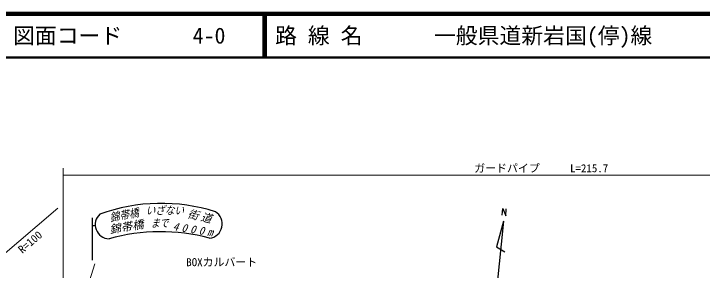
# Model space of a CAD drawing. Units: millimetres, scale not verified. Extents: x 40000 to 680000, y 20000 to 380000.
# Drawn here: x 120548 to 278161, y 321255 to 380000 of the extents above; entities that cross this region are included whole.
import ezdxf
from ezdxf.enums import TextEntityAlignment as Align

# ---------------------------------------------------------------- set-up
doc = ezdxf.new("R2010")
doc.units = ezdxf.units.MM
doc.header["$LTSCALE"] = 1000
for name, color, linetype, lineweight in [('M-BGD', 7, 'Continuous', 25), ('M-BMK-HTXT', 7, 'Continuous', 13), ('M-BMK-SRVR', 3, 'Continuous', 25), ('M-STR-STRC', 7, 'Continuous', 25), ('M-TTL', 2, 'Continuous', 140), ('M-TTL-LINE', 7, 'Continuous', 50)]:
    doc.layers.add(name, color=color, linetype=linetype, lineweight=lineweight)
doc.layers.add('M-TTL-TXT', color=7, linetype='Continuous')
doc.styles.add('ＭＳ ゴシック', font='')
doc.styles.get('ＭＳ ゴシック').set_extended_font_data('MS Gothic')

msp = doc.modelspace()

# ---------------------------------------------------------------- linework, layer by layer
at = {"layer": 'M-BMK-HTXT'}
for p, q in [((131856, 344645), (131856, 309058)), ((131856, 343001), (347327, 343001)), ((130609, 335490), (107893, 316013)), ((139128, 322730), (132747, 303034))]:
    msp.add_line(p, q, dxfattribs=at)
at = {"layer": 'M-BMK-SRVR'}
for p, q in [((232367, 333837), (232521, 335372)), ((232521, 335372), (233164, 333752)), ((233164, 333752), (233310, 335295)), ((232672, 332498), (230179, 307623)), ((232672, 332498), (231079, 326628)), ((231079, 326628), (232969, 325433))]:
    msp.add_line(p, q, dxfattribs=at)
at = {"layer": 'M-STR-STRC'}
for p, q in [((138495, 333258), (138495, 323530)), ((138495, 331478), (139212, 331478))]:
    msp.add_line(p, q, dxfattribs=at)
for centre, radius, start, end in [((154290, 295463), 41110, 72.41266, 109.96848), ((165021, 331854), 3269, 275.83139, 58.85159), ((142468, 331704), 3266, 132.76453, 267.98868), ((154150, 286308), 43752, 75.16376, 105.64206)]:
    msp.add_arc(centre, radius, start, end, dxfattribs=at)
at = {"layer": 'M-TTL'}
msp.add_line((680000, 380000), (40000, 380000), dxfattribs=at)
at = {"layer": 'M-TTL-LINE'}
for p, q in [((177750, 380000), (177750, 370000)), ((178250, 380000), (178250, 370000)), ((40000, 370000), (680000, 370000))]:
    msp.add_line(p, q, dxfattribs=at)

# ---------------------------------------------------------------- texts
at = {"layer": 'M-BGD', "style": 'ＭＳ ゴシック'}
msp.add_text('R=100', height=1833, rotation=40.6, dxfattribs=at).set_placement((122874, 324564), align=Align.BOTTOM_LEFT)
at = {"layer": 'M-BMK-HTXT', "style": 'ＭＳ ゴシック'}
for s, p in [('ガードパイプ', (225960, 343151)), ('L=215.7', (247906, 343151)), ('BOXカルバート', (160037, 321634))]:
    msp.add_text(s, height=1833, dxfattribs=at).set_placement(p, align=Align.BOTTOM_LEFT)
at = {"layer": 'M-STR-STRC', "style": 'ＭＳ ゴシック', "oblique": 15, "width": 0.85}
msp.add_text('いざない', height=1833, dxfattribs=at).set_placement((150767, 333507), align=Align.BOTTOM_LEFT)
at = {"layer": 'M-STR-STRC', "style": 'ＭＳ ゴシック', "oblique": 15}
for s, rotation, width, p in [('錦帯橋', 10.8, 0.9, (142784, 331812)), ('錦帯橋', 9.5, 1.05, (142714, 329092)), ('まで', 0.7, 0.8, (151911, 330554))]:
    msp.add_text(s, height=1833, rotation=rotation, dxfattribs=dict(at, width=width)).set_placement(p, align=Align.BOTTOM_LEFT)
at = {"layer": 'M-STR-STRC', "char_height": 1833, "attachment_point": 7, "style": 'ＭＳ ゴシック'}
for s, insert, rotation in [('\\T1.24;\\Q15;街道', (160144, 333129), 347.2), ('\\T1.6;\\Q15;4000m', (156877, 330434), 351)]:
    msp.add_mtext(s, dxfattribs=dict(at, insert=insert, rotation=rotation))
at = {"layer": 'M-TTL-TXT', "style": 'ＭＳ ゴシック'}
for s, p in [('図面コード', (120380, 375000)), ('4-0', (161521, 375000)), ('路 線 名', (180380, 375000)), ('一般県道新岩国(停)線', (216734, 375000))]:
    msp.add_text(s, height=3666, dxfattribs=at).set_placement(p, align=Align.MIDDLE_LEFT)

doc.saveas('drawing.dxf')
